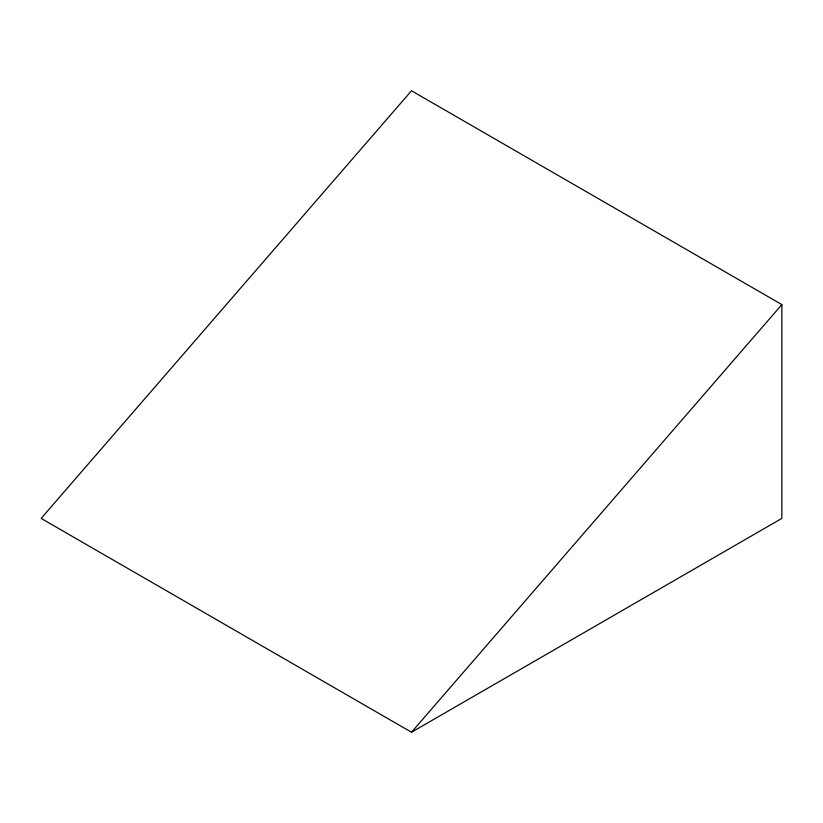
<?xml version="1.0" encoding="UTF-8"?>
<svg xmlns="http://www.w3.org/2000/svg" width="823" height="823" viewBox="0 0 823 823"><rect width="100%" height="100%" fill="white"/><g stroke="black" fill="none" stroke-linecap="round" stroke-linejoin="round"><path stroke-width="1.23" d="M411.5 732.233L781.85 304.592L411.5 90.767L41.15 518.408L411.5 732.233L781.85 518.408L781.85 304.592"/></g></svg>
